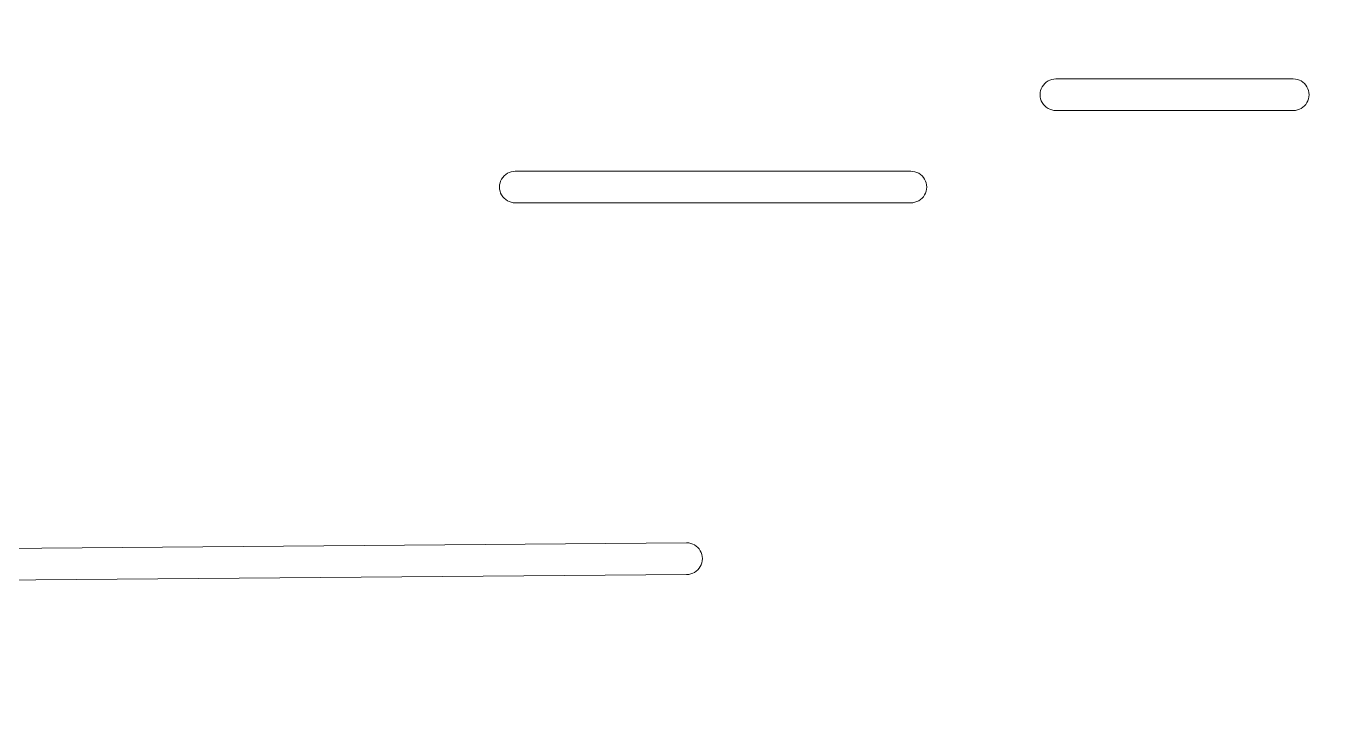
# Model space of a CAD drawing. Header units: millimetres. Extents: x -24.8 to 24.8, y -24.8 to 24.8.
# Drawn here: x 1.64 to 14.23, y -11.47 to -4.8 of the extents above; entities that cross this region are included whole.
import ezdxf

# ---------------------------------------------------------------- set-up
doc = ezdxf.new("R2010")
doc.units = ezdxf.units.MM
doc.header["$MEASUREMENT"] = 0
doc.layers.add('bottom welded +LPKF', color=7, linetype='Continuous')

msp = doc.modelspace()

# ---------------------------------------------------------------- linework, layer by layer
at = {"layer": 'bottom welded +LPKF', "lineweight": 9}
msp.add_open_spline([(24.8079, 0), (24.8079, 13.701), (13.7011, 24.8079), (0, 24.8079), (0, 24.8079), (-13.701, 24.8079), (-24.8079, 13.7011), (-24.8079, 0.0001), (-24.8079, 0.0001), (-24.8079, -13.701), (-13.7011, -24.8078), (-0.0001, -24.8079), (-0.0001, -24.8079), (13.7009, -24.8079), (24.8078, -13.7012), (24.8079, -0.0001), (24.8079, -0.0001), (24.8079, -0.0001), (24.8079, 0)], degree=3, knots=[0, 0, 0, 0, 0.2, 0.2, 0.2, 0.2, 0.4, 0.4, 0.4, 0.4, 0.6, 0.6, 0.6, 0.6, 1, 1, 1, 1.0001, 1.0001, 1.0001, 1.0001], dxfattribs=at)
at = {"layer": 'bottom welded +LPKF', "color": 132, "lineweight": 9}
for points, knots in [([(11.557, -5.6134), (11.557, -5.6134), (13.843, -5.6134), (13.843, -5.6134), (13.843, -5.6134), (13.8974, -5.6134), (13.9478, -5.5844), (13.975, -5.5372), (13.975, -5.5372), (14.0022, -5.49), (14.0022, -5.432), (13.975, -5.3848), (13.975, -5.3848), (13.9478, -5.3376), (13.8974, -5.3086), (13.843, -5.3086), (13.843, -5.3086), (13.843, -5.3086), (11.557, -5.3086), (11.557, -5.3086), (11.557, -5.3086), (11.5026, -5.3086), (11.4522, -5.3376), (11.425, -5.3848), (11.425, -5.3848), (11.3978, -5.432), (11.3978, -5.49), (11.425, -5.5372), (11.425, -5.5372), (11.4522, -5.5844), (11.5026, -5.6134), (11.557, -5.6134)], [0, 0, 0, 0, 0.1111111, 0.1111111, 0.1111111, 0.1111111, 0.2222222, 0.2222222, 0.2222222, 0.2222222, 0.3333333, 0.3333333, 0.3333333, 0.3333333, 0.4444444, 0.4444444, 0.4444444, 0.4444444, 0.5555556, 0.5555556, 0.5555556, 0.5555556, 0.6666667, 0.6666667, 0.6666667, 0.6666667, 0.7777778, 0.7777778, 0.7777778, 0.7777778, 1, 1, 1, 1]), ([(6.35, -6.5024), (6.35, -6.5024), (10.16, -6.5024), (10.16, -6.5024), (10.16, -6.5024), (10.2144, -6.5024), (10.2648, -6.4734), (10.292, -6.4262), (10.292, -6.4262), (10.3192, -6.379), (10.3192, -6.321), (10.292, -6.2738), (10.292, -6.2738), (10.2648, -6.2266), (10.2144, -6.1976), (10.16, -6.1976), (10.16, -6.1976), (10.16, -6.1976), (6.35, -6.1976), (6.35, -6.1976), (6.35, -6.1976), (6.2956, -6.1976), (6.2452, -6.2266), (6.218, -6.2738), (6.218, -6.2738), (6.1908, -6.321), (6.1908, -6.379), (6.218, -6.4262), (6.218, -6.4262), (6.2452, -6.4734), (6.2956, -6.5024), (6.35, -6.5024)], [0, 0, 0, 0, 0.1111111, 0.1111111, 0.1111111, 0.1111111, 0.2222222, 0.2222222, 0.2222222, 0.2222222, 0.3333333, 0.3333333, 0.3333333, 0.3333333, 0.4444444, 0.4444444, 0.4444444, 0.4444444, 0.5555556, 0.5555556, 0.5555556, 0.5555556, 0.6666667, 0.6666667, 0.6666667, 0.6666667, 0.7777778, 0.7777778, 0.7777778, 0.7777778, 1, 1, 1, 1]), ([(-6.3895, -9.8603), (-6.3895, -9.8603), (-8.9238, -6.455), (-8.9238, -6.455), (-8.9238, -6.455), (-8.9623, -6.4165), (-9.0185, -6.4014), (-9.0711, -6.4155), (-9.0711, -6.4155), (-9.1237, -6.4295), (-9.1649, -6.4707), (-9.1789, -6.5233), (-9.1789, -6.5233), (-9.193, -6.5759), (-9.1779, -6.6321), (-9.1394, -6.6706), (-9.1394, -6.6706), (-9.1394, -6.6706), (-6.6472, -10.0194), (-6.6472, -10.0194), (-6.6472, -10.0194), (-6.6537, -10.0545), (-6.6477, -10.0914), (-6.6293, -10.1233), (-6.6293, -10.1233), (-6.6021, -10.1705), (-6.5517, -10.1995), (-6.4973, -10.1995), (-6.4973, -10.1995), (-6.4973, -10.1995), (8, -10.0802), (8, -10.0802), (8, -10.0802), (8.0544, -10.0802), (8.1048, -10.0512), (8.132, -10.004), (8.132, -10.004), (8.1592, -9.9568), (8.1592, -9.8988), (8.132, -9.8516), (8.132, -9.8516), (8.1048, -9.8044), (8.0544, -9.7754), (8, -9.7754), (8, -9.7754), (8, -9.7754), (-6.3643, -9.8936), (-6.3643, -9.8936), (-6.3643, -9.8936), (-6.371, -9.8816), (-6.3795, -9.8703), (-6.3895, -9.8603)], [0, 0, 0, 0, 0.0714286, 0.0714286, 0.0714286, 0.0714286, 0.1428571, 0.1428571, 0.1428571, 0.1428571, 0.2142857, 0.2142857, 0.2142857, 0.2142857, 0.2857143, 0.2857143, 0.2857143, 0.2857143, 0.3571429, 0.3571429, 0.3571429, 0.3571429, 0.4285714, 0.4285714, 0.4285714, 0.4285714, 0.5, 0.5, 0.5, 0.5, 0.5714286, 0.5714286, 0.5714286, 0.5714286, 0.6428571, 0.6428571, 0.6428571, 0.6428571, 0.7142857, 0.7142857, 0.7142857, 0.7142857, 0.7857143, 0.7857143, 0.7857143, 0.7857143, 0.8571429, 0.8571429, 0.8571429, 0.8571429, 1, 1, 1, 1])]:
    msp.add_open_spline(points, degree=3, knots=knots, dxfattribs=at)

doc.saveas('drawing.dxf')
